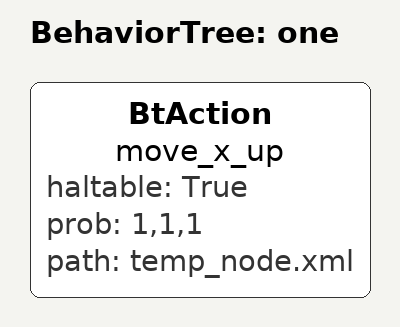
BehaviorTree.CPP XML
<root BTCPP_format="4">
    <BehaviorTree ID="one">
            <BtAction name="move_x_up" haltable="True" prob="1,1,1" path="temp_node.xml"/>
    </BehaviorTree>
</root>

 <!-- path="temp_node.xml" -->
